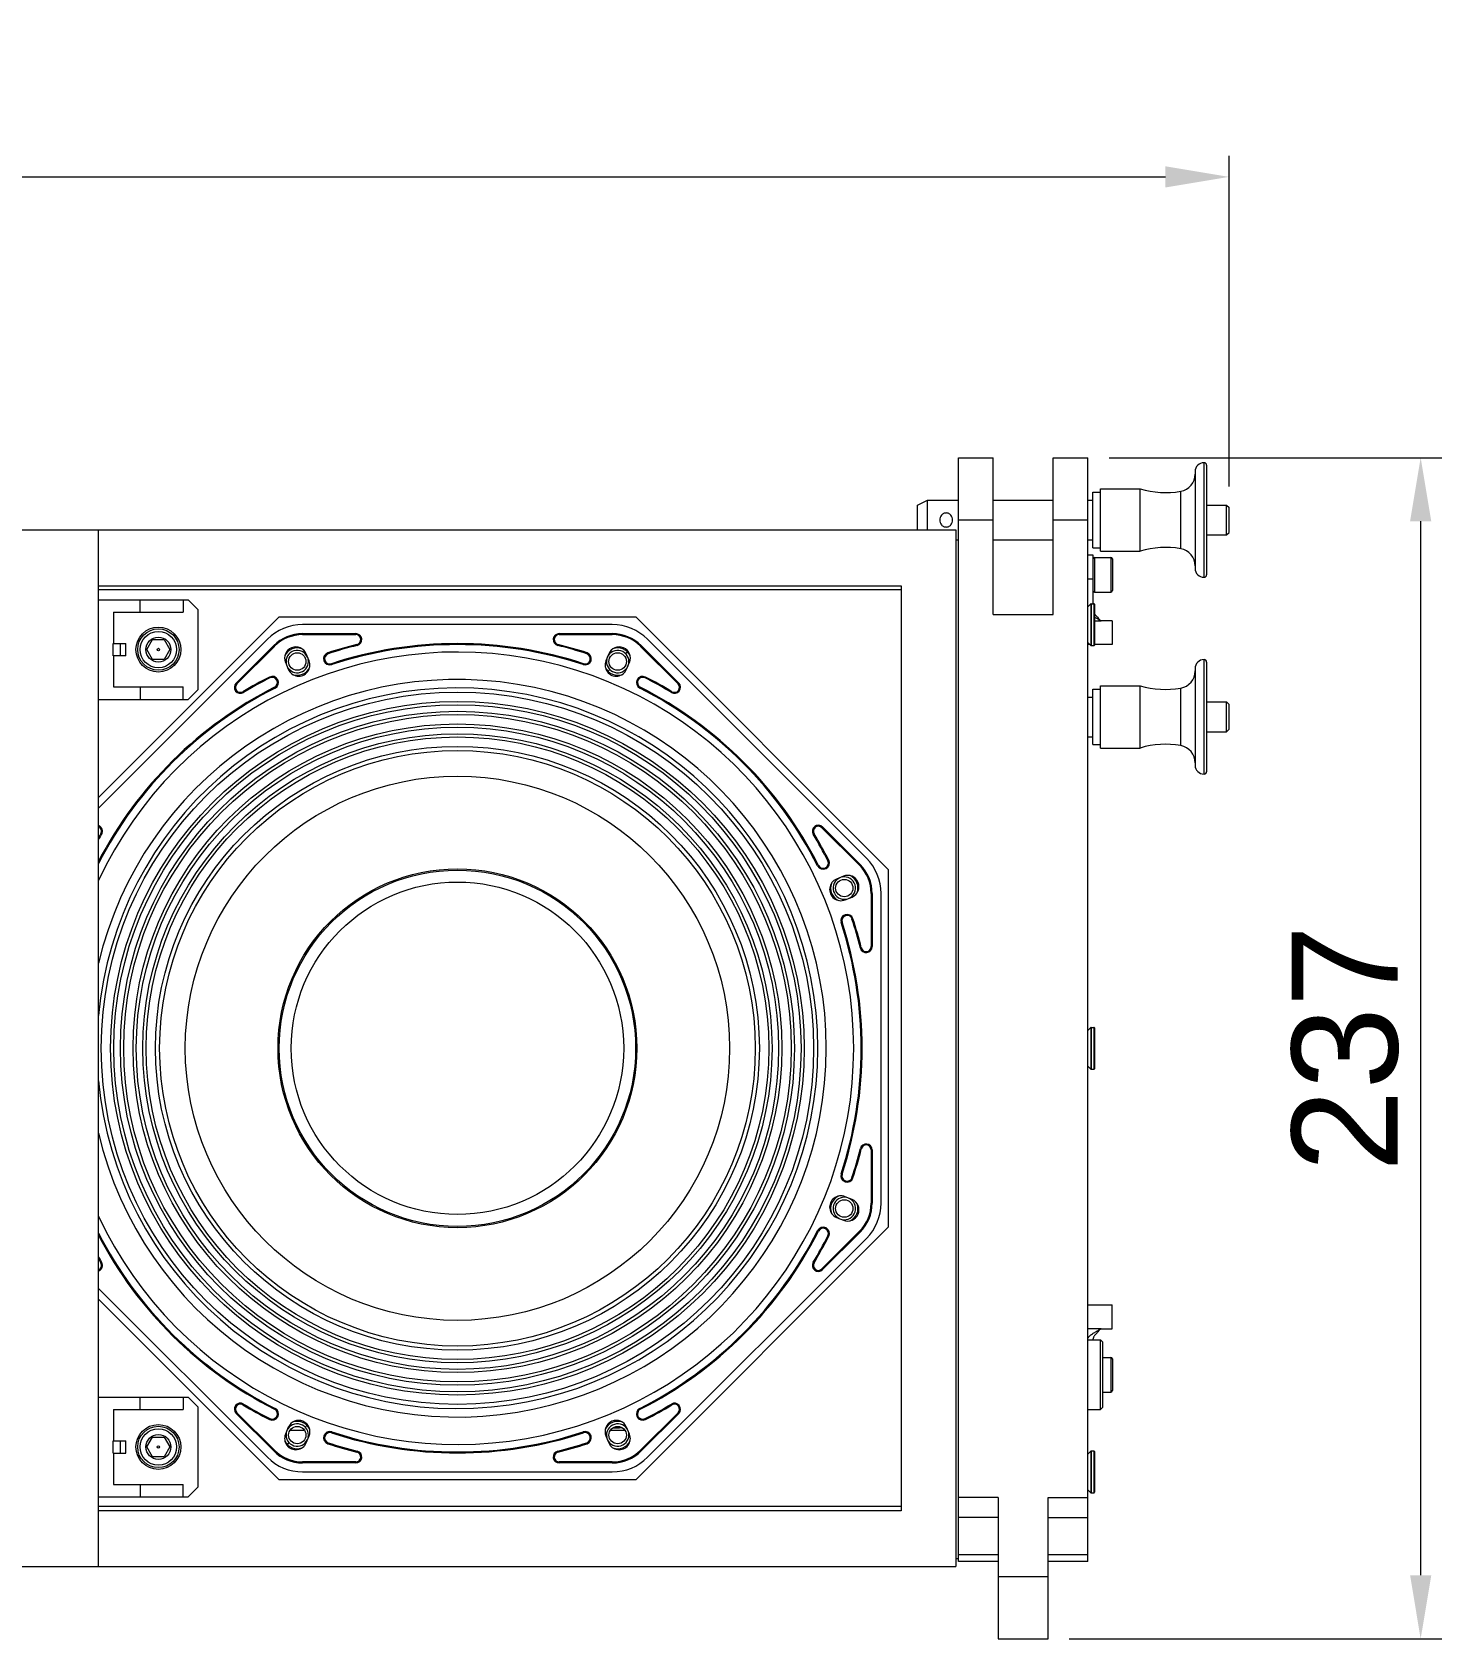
# Model space of a CAD drawing. Header units: millimetres. Extents: x 0 to 2524, y 0 to 1785.
# Drawn here: x 721.7 to 1004.6, y 1192.5 to 1514.9 of the extents above; entities that cross this region are included whole.
import ezdxf

# ---------------------------------------------------------------- set-up
doc = ezdxf.new("R2010")
doc.units = ezdxf.units.MM
doc.header["$LTSCALE"] = 0.1
doc.layers.get('0').update_dxf_attribs({"lineweight": 13})
doc.layers.get('Defpoints').update_dxf_attribs({"lineweight": 9})
doc.layers.add('标注', color=251, linetype='Continuous', lineweight=9)
doc.styles.get("Standard").update_dxf_attribs({"font": 'arial.ttf'})
doc.dimstyles.new('STANDARD 8.5', dxfattribs={"dimscale": 8.5, "dimtxt": 2.5, "dimasz": 1.5, "dimexe": 0.5, "dimexo": 0.5, "dimgap": 0.5, "dimtad": 1, "dimtoh": 1, "dimdec": 1, "dimzin": 12, "dimdsep": 46, "dimtxsty": 'Standard', "dimcen": 0, "dimclrd": 256, "dimclre": 256, "dimclrt": 256, "dimadec": 0, "dimazin": 0, "dimtp": 0.01, "dimtm": 0.01, "dimtfac": 1, "dimtdec": 1, "dimtofl": 0, "dimtmove": 0, "dimatfit": 3, "dimfxl": 1, "dimtolj": 1, "dimtzin": 4, "dimlwd": -1, "dimlwe": -1, "dimarcsym": 0})

# ---------------------------------------------------------------- blocks, each defined once
blk = doc.blocks.new('*D11')
at = {"layer": 'Defpoints', "color": 0, "transparency": 16777216}
for p in [(961.86, 1485.82), (196.26, 1419.47), (961.86, 1419.47)]:
    blk.add_point(p, dxfattribs=at)
at = {"layer": '标注', "transparency": 16777216}
for p, q in [((196.26, 1423.72), (196.26, 1490.07)), ((961.86, 1423.72), (961.86, 1490.07)), ((209.01, 1485.82), (949.11, 1485.82))]:
    blk.add_line(p, q, dxfattribs=at)
for points in [[(209.01, 1487.94), (209.01, 1483.69), (196.26, 1485.82)], [(949.11, 1487.94), (949.11, 1483.69), (961.86, 1485.82)]]:
    blk.add_solid(points, dxfattribs=at)
at = {"layer": '标注', "transparency": 16777216, "insert": (579.06, 1500.92), "char_height": 21.25, "attachment_point": 5}
blk.add_mtext('\\A1;766', dxfattribs=at)
blk = doc.blocks.new('*D12')
at = {"layer": 'Defpoints', "color": 0, "transparency": 16777216}
for p in [(933.56, 1429.47), (925.56, 1192.47), (1000.31, 1192.47)]:
    blk.add_point(p, dxfattribs=at)
at = {"layer": '标注', "transparency": 16777216}
for p, q in [((937.81, 1429.47), (1004.56, 1429.47)), ((1000.31, 1416.72), (1000.31, 1205.22)), ((929.81, 1192.47), (1004.56, 1192.47))]:
    blk.add_line(p, q, dxfattribs=at)
for points in [[(998.19, 1416.72), (1002.44, 1416.72), (1000.31, 1429.47)], [(998.19, 1205.22), (1002.44, 1205.22), (1000.31, 1192.47)]]:
    blk.add_solid(points, dxfattribs=at)
at = {"layer": '标注', "transparency": 16777216, "insert": (985.21, 1310.97), "char_height": 21.25, "attachment_point": 5, "rotation": 90}
blk.add_mtext('\\A1;237', dxfattribs=at)

msp = doc.modelspace()

# ---------------------------------------------------------------- linework, layer by layer
for p, q in [((907.56, 1429.47), (914.56, 1429.47)), ((907.56, 1207.96), (907.56, 1429.47)), ((914.56, 1397.99), (914.56, 1429.47)), ((926.56, 1429.47), (933.56, 1429.47)), ((926.56, 1397.99), (926.56, 1429.47)), ((933.56, 1216.83), (933.56, 1429.47)), ((956.86, 1405.47), (956.86, 1428.47)), ((955.06, 1426.67), (955.06, 1407.27)), ((957.36, 1427.97), (957.36, 1405.97)), ((934.56, 1422.55), (936.06, 1422.55)), ((934.56, 1411.39), (934.56, 1422.55)), ((936.06, 1423.22), (944.06, 1423.22)), ((936.06, 1410.72), (936.06, 1423.22)), ((944.06, 1410.72), (944.06, 1423.22)), ((952.17, 1411.2), (952.17, 1422.73)), ((899.36, 1419.95), (901.36, 1420.95)), ((899.36, 1414.97), (899.36, 1419.95)), ((901.36, 1420.95), (907.56, 1420.95)), ((901.36, 1414.97), (901.36, 1420.95)), ((914.56, 1420.95), (926.56, 1420.95)), ((933.56, 1420.95), (934.56, 1420.95)), ((957.36, 1419.97), (961.36, 1419.97)), ((961.36, 1419.97), (961.86, 1419.47)), ((961.36, 1413.97), (961.36, 1419.97)), ((961.86, 1414.47), (961.86, 1419.47)), ((907.56, 1416.97), (914.56, 1416.97)), ((926.56, 1416.97), (933.56, 1416.97)), ((223.06, 1414.97), (907.06, 1414.97)), ((735.06, 1206.97), (735.06, 1414.97)), ((907.06, 1414.97), (907.06, 1206.97)), ((907.06, 1412.99), (907.56, 1412.99)), ((914.56, 1412.99), (926.56, 1412.99)), ((933.56, 1412.99), (934.56, 1412.99)), ((957.36, 1413.97), (961.36, 1413.97)), ((961.36, 1413.97), (961.86, 1414.47)), ((933.56, 1409.97), (934.56, 1409.97)), ((934.56, 1411.39), (936.06, 1411.39)), ((934.56, 1409.97), (934.56, 1400.17)), ((934.86, 1409.45), (938.17, 1409.45)), ((934.86, 1409.45), (934.86, 1402.49)), ((936.06, 1410.72), (944.06, 1410.72)), ((938.17, 1409.45), (938.17, 1402.49)), ((938.47, 1409.15), (938.47, 1402.79)), ((735.06, 1403.79), (896.06, 1403.79)), ((896.06, 1402.94), (735.06, 1402.94)), ((896.06, 1403.79), (896.06, 1218.15)), ((933.56, 1405.14), (934.56, 1405.14)), ((934.86, 1402.49), (938.17, 1402.49)), ((735.06, 1400.97), (753.06, 1400.97)), ((743.38, 1398.47), (743.38, 1400.97)), ((752.06, 1400.97), (752.06, 1398.47)), ((755.06, 1398.97), (753.06, 1400.97)), ((933.61, 1399.62), (934.14, 1400.14)), ((934.14, 1400.14), (934.14, 1391.8)), ((934.21, 1400.17), (934.76, 1400.17)), ((934.21, 1400.17), (934.21, 1391.77)), ((934.76, 1400.17), (934.76, 1391.77)), ((934.86, 1400.07), (934.86, 1391.87)), ((771.24, 1397.47), (735.06, 1361.3)), ((738.06, 1398.47), (752.06, 1398.47)), ((738.06, 1398.47), (738.06, 1392.22)), ((755.06, 1382.97), (755.06, 1398.97)), ((842.89, 1397.47), (771.24, 1397.47)), ((838.13, 1395.97), (776, 1395.97)), ((893.56, 1346.8), (842.89, 1397.47)), ((914.56, 1397.99), (926.56, 1397.99)), ((934.86, 1396.77), (936.01, 1396.77)), ((938.45, 1396.77), (936.2, 1396.77)), ((938.45, 1396.77), (938.45, 1391.97)), ((768.93, 1393.04), (735.06, 1359.18)), ((744.76, 1390.97), (745.91, 1392.97)), ((745.91, 1392.97), (748.22, 1392.97)), ((748.22, 1392.97), (749.37, 1390.97)), ((776, 1394.17), (786.66, 1394.17)), ((776, 1394.17), (776, 1393.97)), ((776, 1393.97), (786.66, 1393.97)), ((786.66, 1394.17), (786.66, 1393.97)), ((827.47, 1394.17), (838.13, 1394.17)), ((827.47, 1394.17), (827.47, 1393.97)), ((827.47, 1393.97), (838.13, 1393.97)), ((838.13, 1394.17), (838.13, 1393.97)), ((889.14, 1349.1), (845.2, 1393.04)), ((737.97, 1389.72), (737.97, 1392.22)), ((737.97, 1392.22), (738.06, 1392.22)), ((738.06, 1389.72), (737.97, 1389.72)), ((738.06, 1392.22), (740.56, 1392.22)), ((740.56, 1389.72), (738.06, 1389.72)), ((738.06, 1389.72), (738.06, 1383.47)), ((739.44, 1389.72), (739.44, 1392.22)), ((740.56, 1389.72), (740.56, 1392.22)), ((745.91, 1388.97), (744.76, 1390.97)), ((749.37, 1390.97), (748.22, 1388.97)), ((762.66, 1384.23), (770.2, 1391.77)), ((762.8, 1384.08), (770.34, 1391.62)), ((770.2, 1391.77), (770.34, 1391.62)), ((776.51, 1390.16), (776.64, 1390.29)), ((777.28, 1388.74), (776.71, 1390.13)), ((781.13, 1390.13), (781.06, 1390.32)), ((786.95, 1391.8), (786.9, 1392)), ((827.18, 1391.8), (827.23, 1392)), ((833, 1390.13), (833.06, 1390.32)), ((837.42, 1390.13), (836.84, 1388.74)), ((840.8, 1390.16), (841.28, 1390.64)), ((843.93, 1391.77), (843.79, 1391.62)), ((843.79, 1391.62), (851.33, 1384.08)), ((843.93, 1391.77), (851.47, 1384.23)), ((933.96, 1391.97), (933.56, 1391.97)), ((933.61, 1392.32), (934.14, 1391.8)), ((934.21, 1391.77), (934.76, 1391.77)), ((938.45, 1391.97), (934.86, 1391.97)), ((748.22, 1388.97), (745.91, 1388.97)), ((772.55, 1388.41), (773.13, 1387.02)), ((773.33, 1386.98), (773.2, 1386.86)), ((781.78, 1388.13), (781.84, 1387.94)), ((832.35, 1388.13), (832.29, 1387.94)), ((837.14, 1386.51), (837.62, 1386.98)), ((841, 1387.02), (841.58, 1388.41)), ((955.06, 1387.17), (955.06, 1367.77)), ((956.86, 1365.97), (956.86, 1388.97)), ((957.36, 1388.47), (957.36, 1366.47)), ((738.06, 1383.47), (752.06, 1383.47)), ((743.38, 1383.47), (743.38, 1380.97)), ((752.06, 1380.97), (752.06, 1383.47)), ((762.66, 1384.23), (762.8, 1384.08)), ((769.43, 1385.28), (769.34, 1385.46)), ((770.38, 1383.41), (770.47, 1383.23)), ((843.75, 1383.41), (843.66, 1383.23)), ((844.7, 1385.28), (844.79, 1385.46)), ((851.47, 1384.23), (851.33, 1384.08)), ((936.06, 1383.72), (944.06, 1383.72)), ((936.06, 1371.22), (936.06, 1383.72)), ((944.06, 1371.22), (944.06, 1383.72)), ((952.17, 1371.7), (952.17, 1383.23)), ((735.06, 1380.97), (753.06, 1380.97)), ((753.06, 1380.97), (755.06, 1382.97)), ((764.13, 1382.35), (764.02, 1382.52)), ((850, 1382.35), (850.11, 1382.52)), ((933.56, 1381.45), (934.56, 1381.45)), ((934.56, 1383.05), (936.06, 1383.05)), ((934.56, 1371.89), (934.56, 1383.05)), ((957.36, 1380.47), (961.36, 1380.47)), ((961.36, 1380.47), (961.86, 1379.97)), ((961.36, 1374.47), (961.36, 1380.47)), ((961.86, 1374.97), (961.86, 1379.97)), ((933.56, 1373.49), (934.56, 1373.49)), ((957.36, 1374.47), (961.36, 1374.47)), ((961.36, 1374.47), (961.86, 1374.97)), ((934.56, 1371.89), (936.06, 1371.89)), ((936.06, 1371.22), (944.06, 1371.22)), ((880.32, 1355.37), (880.18, 1355.23)), ((880.18, 1355.23), (887.72, 1347.69)), ((880.32, 1355.37), (887.86, 1347.83)), ((735.68, 1353.91), (735.51, 1354.01)), ((878.45, 1353.91), (878.62, 1354.01)), ((879.51, 1347.65), (879.33, 1347.56)), ((881.38, 1348.6), (881.56, 1348.69)), ((887.86, 1347.83), (887.72, 1347.69)), ((883.08, 1344.7), (882.95, 1344.83)), ((884.5, 1345.48), (883.12, 1344.9)), ((893.56, 1275.14), (893.56, 1346.8)), ((884.84, 1340.75), (886.22, 1341.32)), ((886.26, 1341.52), (886.39, 1341.4)), ((890.26, 1342.03), (890.06, 1342.03)), ((890.06, 1342.03), (890.06, 1331.37)), ((890.26, 1342.03), (890.26, 1331.37)), ((892.06, 1279.9), (892.06, 1342.03)), ((884.23, 1336.25), (884.04, 1336.19)), ((886.22, 1336.91), (886.41, 1336.97)), ((887.9, 1331.08), (888.09, 1331.13)), ((890.26, 1331.37), (890.06, 1331.37)), ((933.61, 1314.62), (934.14, 1315.14)), ((934.14, 1315.14), (934.14, 1306.8)), ((934.21, 1315.17), (934.76, 1315.17)), ((934.21, 1315.17), (934.21, 1306.77)), ((934.76, 1315.17), (934.76, 1306.77)), ((934.86, 1315.07), (934.86, 1306.87)), ((933.61, 1307.32), (934.14, 1306.8)), ((934.21, 1306.77), (934.76, 1306.77)), ((887.9, 1290.86), (888.09, 1290.81)), ((890.26, 1290.57), (890.06, 1290.57)), ((890.06, 1290.57), (890.06, 1279.9)), ((890.26, 1290.57), (890.26, 1279.9)), ((884.23, 1285.68), (884.04, 1285.75)), ((886.22, 1285.03), (886.41, 1284.97)), ((886.22, 1280.61), (884.84, 1281.19)), ((886.26, 1280.41), (886.39, 1280.54)), ((890.26, 1279.9), (890.06, 1279.9)), ((883.08, 1277.23), (882.95, 1277.11)), ((883.12, 1277.03), (884.5, 1276.46)), ((842.89, 1224.47), (893.56, 1275.14)), ((879.51, 1274.28), (879.33, 1274.37)), ((887.72, 1274.24), (880.18, 1266.7)), ((887.86, 1274.1), (880.32, 1266.56)), ((887.86, 1274.1), (887.72, 1274.24)), ((845.2, 1228.9), (889.14, 1272.83)), ((881.38, 1273.33), (881.56, 1273.24)), ((735.68, 1268.03), (735.51, 1267.93)), ((878.45, 1268.03), (878.62, 1267.93)), ((880.32, 1266.56), (880.18, 1266.7)), ((735.06, 1262.76), (768.93, 1228.9)), ((735.06, 1260.64), (771.24, 1224.47)), ((933.56, 1259.47), (938.45, 1259.47)), ((938.45, 1254.67), (938.45, 1259.47)), ((936.01, 1254.67), (933.56, 1254.67)), ((936.2, 1254.67), (938.45, 1254.67)), ((933.56, 1252.47), (936.06, 1252.47)), ((934.57, 1252.62), (934.56, 1252.47)), ((936.56, 1251.97), (936.06, 1252.47)), ((936.06, 1238.47), (936.06, 1252.47)), ((936.56, 1238.97), (936.56, 1251.97)), ((936.56, 1248.95), (938.17, 1248.95)), ((938.17, 1248.95), (938.17, 1241.99)), ((938.47, 1248.65), (938.47, 1242.29)), ((936.56, 1241.99), (938.17, 1241.99)), ((735.06, 1240.97), (753.06, 1240.97)), ((738.06, 1238.47), (752.06, 1238.47)), ((738.06, 1238.47), (738.06, 1232.22)), ((743.38, 1238.47), (743.38, 1240.97)), ((752.06, 1240.97), (752.06, 1238.47)), ((755.06, 1238.97), (753.06, 1240.97)), ((755.06, 1222.97), (755.06, 1238.97)), ((764.13, 1239.59), (764.02, 1239.42)), ((770.38, 1238.53), (770.47, 1238.71)), ((843.75, 1238.53), (843.66, 1238.71)), ((850, 1239.59), (850.11, 1239.42)), ((933.56, 1238.47), (936.06, 1238.47)), ((936.56, 1238.97), (936.06, 1238.47)), ((762.66, 1237.71), (762.8, 1237.85)), ((770.2, 1230.17), (762.66, 1237.71)), ((770.34, 1230.31), (762.8, 1237.85)), ((769.43, 1236.65), (769.34, 1236.47)), ((773.13, 1234.92), (772.55, 1233.53)), ((776.51, 1234.95), (776.99, 1235.43)), ((840.02, 1234.84), (840.15, 1234.84)), ((840.8, 1234.95), (840.93, 1235.08)), ((841.58, 1233.53), (841, 1234.92)), ((851.33, 1237.85), (843.79, 1230.31)), ((851.47, 1237.71), (843.93, 1230.17)), ((844.7, 1236.65), (844.79, 1236.47)), ((851.47, 1237.71), (851.33, 1237.85)), ((737.97, 1229.72), (737.97, 1232.22)), ((737.97, 1232.22), (738.06, 1232.22)), ((738.06, 1232.22), (740.56, 1232.22)), ((739.44, 1229.72), (739.44, 1232.22)), ((740.56, 1229.72), (740.56, 1232.22)), ((744.76, 1230.97), (745.91, 1232.97)), ((745.91, 1232.97), (748.22, 1232.97)), ((748.22, 1232.97), (749.37, 1230.97)), ((772.85, 1231.29), (773.33, 1231.77)), ((773.48, 1234.34), (776.37, 1234.34)), ((776.71, 1231.81), (777.28, 1233.19)), ((781.13, 1231.81), (781.06, 1231.62)), ((781.78, 1233.8), (781.84, 1233.99)), ((832.35, 1233.8), (832.29, 1233.99)), ((833, 1231.81), (833.06, 1231.62)), ((836.84, 1233.19), (837.42, 1231.81)), ((837.62, 1231.77), (837.49, 1231.65)), ((837.77, 1234.34), (840.66, 1234.34)), ((738.06, 1229.72), (737.97, 1229.72)), ((738.06, 1229.72), (740.56, 1229.72)), ((738.06, 1229.72), (738.06, 1223.47)), ((745.91, 1228.97), (744.76, 1230.97)), ((748.22, 1228.97), (745.91, 1228.97)), ((749.37, 1230.97), (748.22, 1228.97)), ((770.2, 1230.17), (770.34, 1230.31)), ((786.95, 1230.13), (786.9, 1229.94)), ((827.18, 1230.13), (827.23, 1229.94)), ((843.93, 1230.17), (843.79, 1230.31)), ((933.61, 1229.62), (934.14, 1230.14)), ((934.14, 1230.14), (934.14, 1221.8)), ((934.21, 1230.17), (934.76, 1230.17)), ((934.21, 1230.17), (934.21, 1221.77)), ((934.76, 1230.17), (934.76, 1221.77)), ((934.86, 1230.07), (934.86, 1221.87)), ((786.66, 1227.97), (776, 1227.97)), ((776, 1227.77), (776, 1227.97)), ((786.66, 1227.77), (776, 1227.77)), ((776, 1225.97), (838.13, 1225.97)), ((786.66, 1227.77), (786.66, 1227.97)), ((838.13, 1227.97), (827.47, 1227.97)), ((827.47, 1227.77), (827.47, 1227.97)), ((838.13, 1227.77), (827.47, 1227.77)), ((838.13, 1227.77), (838.13, 1227.97)), ((738.06, 1223.47), (752.06, 1223.47)), ((743.38, 1223.47), (743.38, 1220.97)), ((752.06, 1220.97), (752.06, 1223.47)), ((753.06, 1220.97), (755.06, 1222.97)), ((771.24, 1224.47), (842.89, 1224.47)), ((933.61, 1222.32), (934.14, 1221.8)), ((735.06, 1220.97), (753.06, 1220.97)), ((896.06, 1219), (735.06, 1219)), ((915.56, 1220.83), (907.56, 1220.83)), ((915.56, 1220.83), (915.56, 1192.47)), ((925.56, 1220.83), (933.56, 1220.83)), ((925.56, 1192.47), (925.56, 1220.83)), ((934.21, 1221.77), (934.76, 1221.77)), ((896.06, 1218.15), (735.06, 1218.15)), ((915.56, 1216.83), (907.56, 1216.83)), ((925.56, 1216.83), (933.56, 1216.83)), ((933.56, 1207.96), (933.56, 1216.83)), ((915.56, 1209.34), (907.56, 1209.34)), ((933.56, 1209.34), (925.56, 1209.34)), ((226.16, 1206.97), (907.06, 1206.97)), ((907.56, 1208.53), (907.06, 1208.53)), ((915.56, 1207.96), (907.56, 1207.96)), ((933.56, 1207.96), (925.56, 1207.96)), ((915.56, 1204.97), (925.56, 1204.97)), ((915.56, 1192.47), (925.56, 1192.47))]:
    msp.add_line(p, q)
for centre, radius in [((747.06, 1390.97), 4.5), ((747.06, 1390.97), 4.15), ((747.06, 1390.97), 3.65), ((747.06, 1390.97), 2.5), ((747.06, 1390.97), 0.25), ((774.92, 1388.57), 1.75), ((839.21, 1388.57), 1.75), ((807.06, 1310.97), 71.46), ((807.06, 1310.97), 69.58), ((807.06, 1310.97), 68.93), ((807.06, 1310.97), 67.61), ((807.06, 1310.97), 66.96), ((807.06, 1310.97), 65.08), ((807.06, 1310.97), 64.43), ((807.06, 1310.97), 63.11), ((807.06, 1310.97), 62.46), ((807.06, 1310.97), 60.58), ((807.06, 1310.97), 59.75), ((807.06, 1310.97), 54.6), ((807.06, 1310.97), 36), ((807.06, 1310.97), 35.75), ((884.67, 1343.11), 1.75), ((807.06, 1310.97), 33.35), ((884.67, 1278.82), 1.75), ((747.06, 1230.97), 4.5), ((747.06, 1230.97), 4.15), ((774.92, 1233.36), 1.75), ((839.21, 1233.36), 1.75), ((747.06, 1230.97), 3.65), ((747.06, 1230.97), 2.5), ((747.06, 1230.97), 0.25)]:
    msp.add_circle(centre, radius)
for centre, radius, start, end in [((956.86, 1426.67), 1.8, 90, 180), ((956.86, 1427.97), 0.5, 0, 90), ((951.56, 1426.18), 3.5, 280.0027, 0), ((949.13, 1439.97), 17.5, 253.165, 280.0027), ((934.86, 1409.15), 0.3, 90, 180), ((938.17, 1409.15), 0.3, 0, 90), ((949.13, 1393.97), 17.5, 79.9973, 106.835), ((951.56, 1407.75), 3.5, 0, 79.9973), ((956.86, 1407.27), 1.8, 180, 270), ((956.86, 1405.97), 0.5, 270, 0), ((934.86, 1402.79), 0.3, 180, 270), ((938.17, 1402.79), 0.3, 270, 0), ((934.21, 1400.07), 0.1, 90, 135), ((934.76, 1400.07), 0.1, 0, 90), ((776, 1385.97), 10, 90, 135), ((838.13, 1385.97), 10, 45, 90), ((936.2, 1397.27), 0.502, 231.8218, 265.2209), ((936.2, 1397.27), 0.507, 265.19, 270.0002), ((936.29, 1397.28), 0.507, 258.3471, 259.4715), ((936.3, 1397.32), 0.549, 259.5294, 264.8389), ((776, 1385.97), 8.2, 90, 135), ((776, 1385.97), 8, 90, 135), ((786.66, 1392.97), 1.2, 283.9719, 90), ((786.66, 1392.97), 1, 283.9719, 90), ((827.47, 1392.97), 1.2, 90, 256.0281), ((827.47, 1392.97), 1, 90, 256.0281), ((838.13, 1385.97), 8.2, 45, 90), ((838.13, 1385.97), 8, 45, 90), ((807.06, 1310.97), 79.5, 205.0761, 154.9239), ((774.63, 1389.27), 2.25, 22.5, 202.5), ((774.92, 1388.57), 2.75, 69.7624, 155.2376), ((774.92, 1388.57), 2.25, 22.5, 191.25), ((781.45, 1389.13), 1.25, 108.142, 288.142), ((781.45, 1389.13), 1.05, 108.142, 288.142), ((807.06, 1310.97), 83.5, 103.9719, 108.142), ((807.06, 1310.97), 83.3, 103.9719, 108.142), ((807.06, 1310.97), 81.2, 71.858, 108.142), ((807.06, 1310.97), 81, 71.858, 108.142), ((807.06, 1310.97), 83.3, 71.858, 76.0281), ((807.06, 1310.97), 83.5, 71.858, 76.0281), ((832.67, 1389.13), 1.25, 251.858, 71.858), ((832.67, 1389.13), 1.05, 251.858, 71.858), ((839.21, 1388.57), 2.25, 348.75, 157.5), ((839.5, 1389.27), 2.25, 337.5, 157.5), ((839.21, 1388.57), 2.75, 24.7624, 110.2376), ((934.21, 1391.87), 0.1, 225, 270), ((934.76, 1391.87), 0.1, 270, 0), ((774.92, 1388.57), 2.25, 202.5, 11.25), ((775.21, 1387.88), 2.25, 202.5, 22.5), ((774.92, 1388.57), 2.75, 249.7624, 335.2376), ((838.92, 1387.88), 2.25, 157.5, 337.5), ((839.21, 1388.57), 2.75, 204.7624, 290.2376), ((839.21, 1388.57), 2.25, 168.75, 337.5), ((951.56, 1386.68), 3.5, 280.0027, 0), ((956.86, 1387.17), 1.8, 90, 180), ((956.86, 1388.47), 0.5, 0, 90), ((807.06, 1310.97), 74, 193.3276, 166.6574), ((807.06, 1310.97), 81.2, 116.858, 152.4715), ((807.06, 1310.97), 72.3, 185.1595, 174.7952), ((807.06, 1310.97), 81, 116.858, 152.7419), ((763.51, 1383.38), 1.2, 135, 301.0281), ((763.51, 1383.38), 1, 135, 301.0281), ((807.06, 1310.97), 83.5, 116.858, 121.0281), ((807.06, 1310.97), 83.3, 116.858, 121.0281), ((769.91, 1384.35), 1.25, 296.858, 116.858), ((769.91, 1384.35), 1.05, 296.858, 116.858), ((844.22, 1384.35), 1.25, 63.142, 243.142), ((844.22, 1384.35), 1.05, 63.142, 243.142), ((807.06, 1310.97), 81, 26.858, 63.142), ((807.06, 1310.97), 81.2, 26.858, 63.142), ((807.06, 1310.97), 83.3, 58.9719, 63.142), ((807.06, 1310.97), 83.5, 58.9719, 63.142), ((850.62, 1383.38), 1.2, 238.9719, 45), ((850.62, 1383.38), 1, 238.9719, 45), ((949.13, 1400.47), 17.5, 253.165, 280.0027), ((949.13, 1354.47), 17.5, 79.9973, 106.835), ((951.56, 1368.25), 3.5, 0, 79.9973), ((956.86, 1367.77), 1.8, 180, 270), ((956.86, 1366.47), 0.5, 270, 0), ((734.66, 1354.52), 1.2, 328.9719, 70.0524), ((734.66, 1354.52), 1, 328.9719, 65.8181), ((879.47, 1354.52), 1.2, 45, 211.0281), ((879.47, 1354.52), 1, 45, 211.0281), ((807.06, 1310.97), 83.5, 148.9719, 149.5801), ((807.06, 1310.97), 83.3, 148.9719, 149.815), ((807.06, 1310.97), 83.3, 26.858, 31.0281), ((807.06, 1310.97), 83.5, 26.858, 31.0281), ((880.44, 1348.13), 1.25, 206.858, 26.858), ((880.44, 1348.13), 1.05, 206.858, 26.858), ((882.06, 1342.03), 8, 0, 45), ((882.06, 1342.03), 8.2, 0, 45), ((882.06, 1342.03), 10, 0, 45), ((883.98, 1342.83), 2.25, 112.5, 292.5), ((884.67, 1343.11), 2.25, 112.5, 281.25), ((884.67, 1343.11), 2.25, 292.5, 101.25), ((885.36, 1343.4), 2.25, 292.5, 112.5), ((884.67, 1343.11), 2.75, 339.7624, 65.2376), ((884.67, 1343.11), 2.75, 159.7624, 245.2376), ((885.23, 1336.58), 1.25, 18.142, 198.142), ((807.06, 1310.97), 81, 341.858, 18.142), ((885.23, 1336.58), 1.05, 18.142, 198.142), ((807.06, 1310.97), 81.2, 341.858, 18.142), ((807.06, 1310.97), 83.3, 13.9719, 18.142), ((807.06, 1310.97), 83.5, 13.9719, 18.142), ((889.06, 1331.37), 1.2, 193.9719, 0), ((889.06, 1331.37), 1, 193.9719, 0), ((934.21, 1315.07), 0.1, 90, 135), ((934.76, 1315.07), 0.1, 0, 90), ((934.21, 1306.87), 0.1, 225, 270), ((934.76, 1306.87), 0.1, 270, 0), ((807.06, 1310.97), 83.3, 341.858, 346.0281), ((807.06, 1310.97), 83.5, 341.858, 346.0281), ((889.06, 1290.57), 1.2, 0, 166.0281), ((889.06, 1290.57), 1, 0, 166.0281), ((885.23, 1285.36), 1.25, 161.858, 341.858), ((885.23, 1285.36), 1.05, 161.858, 341.858), ((883.98, 1279.11), 2.25, 67.5, 247.5), ((884.67, 1278.82), 2.75, 114.7624, 200.2376), ((884.67, 1278.82), 2.25, 78.75, 247.5), ((884.67, 1278.82), 2.25, 258.75, 67.5), ((885.36, 1278.54), 2.25, 247.5, 67.5), ((882.06, 1279.9), 8, 315, 0), ((882.06, 1279.9), 8.2, 315, 0), ((882.06, 1279.9), 10, 315, 0), ((884.67, 1278.82), 2.75, 294.7624, 20.2376), ((807.06, 1310.97), 81, 207.2581, 243.142), ((807.06, 1310.97), 81, 296.858, 333.142), ((807.06, 1310.97), 81.2, 296.858, 333.142), ((880.44, 1273.81), 1.25, 333.142, 153.142), ((880.44, 1273.81), 1.05, 333.142, 153.142), ((807.06, 1310.97), 81.2, 207.5285, 243.142), ((807.06, 1310.97), 83.3, 328.9719, 333.142), ((807.06, 1310.97), 83.5, 328.9719, 333.142), ((807.06, 1310.97), 83.3, 210.185, 211.0281), ((807.06, 1310.97), 83.5, 210.4199, 211.0281), ((734.66, 1267.41), 1.2, 289.9476, 31.0281), ((734.66, 1267.41), 1, 294.1819, 31.0281), ((879.47, 1267.41), 1.2, 148.9719, 315), ((879.47, 1267.41), 1, 148.9719, 315), ((936.2, 1254.17), 0.501, 101.1897, 128.1835), ((935.64, 1250.99), 3.69, 82.8654, 84.1869), ((936.2, 1254.16), 0.506, 90.0052, 101.1793), ((936.29, 1254.15), 0.516, 97.5625, 105.1847), ((938.17, 1248.65), 0.3, 0, 90), ((938.17, 1242.29), 0.3, 270, 0), ((763.51, 1238.56), 1.2, 58.9719, 225), ((763.51, 1238.56), 1, 58.9719, 225), ((807.06, 1310.97), 83.5, 238.9719, 243.142), ((807.06, 1310.97), 83.3, 238.9719, 243.142), ((769.91, 1237.59), 1.25, 243.142, 63.142), ((769.91, 1237.59), 1.05, 243.142, 63.142), ((844.22, 1237.59), 1.25, 116.858, 296.858), ((844.22, 1237.59), 1.05, 116.858, 296.858), ((807.06, 1310.97), 83.3, 296.858, 301.0281), ((807.06, 1310.97), 83.5, 296.858, 301.0281), ((850.62, 1238.56), 1.2, 315, 121.0281), ((850.62, 1238.56), 1, 315, 121.0281), ((774.92, 1233.36), 2.25, 348.75, 157.5), ((775.21, 1234.05), 2.25, 337.5, 157.5), ((774.92, 1233.36), 2.75, 24.7624, 110.2376), ((838.92, 1234.05), 2.25, 22.5, 202.5), ((839.21, 1233.36), 2.75, 69.7624, 155.2376), ((839.21, 1233.36), 2.25, 22.5, 191.25), ((839.06, 1311.62), 76.78, 269.4165, 270.7127), ((774.63, 1232.67), 2.25, 157.5, 337.5), ((774.92, 1233.36), 2.75, 204.7624, 290.2376), ((774.92, 1233.36), 2.25, 168.75, 337.5), ((781.45, 1232.81), 1.25, 71.858, 251.858), ((781.45, 1232.81), 1.05, 71.858, 251.858), ((807.06, 1310.97), 83.5, 251.858, 256.0281), ((807.06, 1310.97), 83.3, 251.858, 256.0281), ((807.06, 1310.97), 81.2, 251.858, 288.142), ((807.06, 1310.97), 81, 251.858, 288.142), ((807.06, 1310.97), 83.3, 283.9719, 288.142), ((807.06, 1310.97), 83.5, 283.9719, 288.142), ((832.67, 1232.81), 1.25, 288.142, 108.142), ((832.67, 1232.81), 1.05, 288.142, 108.142), ((839.21, 1233.36), 2.25, 202.5, 11.25), ((839.5, 1232.67), 2.25, 202.5, 22.5), ((839.21, 1233.36), 2.75, 249.7624, 335.2376), ((776, 1235.97), 10, 225, 270), ((776, 1235.97), 8.2, 225, 270), ((776, 1235.97), 8, 225, 270), ((786.66, 1228.97), 1.2, 270, 76.0281), ((786.66, 1228.97), 1, 270, 76.0281), ((827.47, 1228.97), 1.2, 103.9719, 270), ((827.47, 1228.97), 1, 103.9719, 270), ((838.13, 1235.97), 8, 270, 315), ((838.13, 1235.97), 8.2, 270, 315), ((838.13, 1235.97), 10, 270, 315), ((934.21, 1230.07), 0.1, 90, 135), ((934.76, 1230.07), 0.1, 0, 90), ((934.76, 1221.87), 0.1, 270, 0), ((934.21, 1221.87), 0.1, 225, 270)]:
    msp.add_arc(centre, radius, start, end)
for points, knots in [([(906.4, 1416.97), (906.4, 1417.14), (906.34, 1417.5), (906.12, 1417.89), (905.86, 1418.13), (905.63, 1418.27), (905.38, 1418.36), (905.11, 1418.39), (904.85, 1418.36), (904.59, 1418.27), (904.37, 1418.13), (904.11, 1417.89), (903.89, 1417.5), (903.83, 1417.14), (903.83, 1416.97)], [0, 0, 0, 0, 0.125615, 0.249729, 0.311803, 0.374115, 0.436876, 0.500001, 0.563125, 0.625886, 0.688198, 0.750271, 0.874385, 1, 1, 1, 1]), ([(903.83, 1416.97), (903.83, 1416.79), (903.89, 1416.44), (904.11, 1416.04), (904.37, 1415.8), (904.59, 1415.66), (904.85, 1415.58), (905.11, 1415.55), (905.38, 1415.58), (905.63, 1415.66), (905.86, 1415.8), (906.12, 1416.04), (906.34, 1416.44), (906.4, 1416.79), (906.4, 1416.97)], [0, 0, 0, 0, 0.125615, 0.24973, 0.311803, 0.374115, 0.436876, 0.500001, 0.563125, 0.625886, 0.688198, 0.750271, 0.874385, 1, 1, 1, 1]), ([(934.86, 1398.15), (934.93, 1398.05), (935.1, 1397.86), (935.36, 1397.59), (935.63, 1397.3), (935.8, 1397.09), (935.88, 1396.98)], [0, 0, 0, 0, 0.237095, 0.485437, 0.740996, 1, 1, 1, 1]), ([(934.86, 1397.51), (935.04, 1397.41), (935.31, 1397.26), (935.65, 1397.05), (935.81, 1396.93), (935.89, 1396.88)], [0, 0, 0, 0, 0.511936, 0.760811, 1, 1, 1, 1]), ([(935.89, 1396.88), (935.88, 1396.88), (935.88, 1396.92), (935.87, 1396.95), (935.88, 1396.98)], [0, 0, 0, 0, 0.191653, 1, 1, 1, 1]), ([(935.88, 1396.98), (935.88, 1396.97), (935.9, 1396.95), (935.95, 1396.9), (936.01, 1396.85), (936.1, 1396.8), (936.16, 1396.79), (936.19, 1396.78)], [0, 0, 0, 0, 0.124631, 0.249724, 0.50013, 0.750494, 1, 1, 1, 1]), ([(936.01, 1396.77), (936.03, 1396.77), (936.05, 1396.77), (936.08, 1396.77), (936.1, 1396.77), (936.13, 1396.77), (936.14, 1396.77), (936.15, 1396.77)], [0, 0, 0, 0, 0.249988, 0.500105, 0.625083, 0.750448, 1, 1, 1, 1]), ([(933.63, 1252.84), (933.65, 1252.89), (933.7, 1252.98), (933.79, 1253.12), (933.89, 1253.24), (934.05, 1253.4), (934.29, 1253.58), (934.6, 1253.78), (934.93, 1253.97), (935.26, 1254.15), (935.59, 1254.35), (935.79, 1254.49), (935.89, 1254.56)], [0, 0, 0, 0, 0.054065, 0.108813, 0.164989, 0.22302, 0.345041, 0.474143, 0.607668, 0.742151, 0.873982, 1, 1, 1, 1]), ([(935.88, 1254.45), (935.76, 1254.29), (935.56, 1254.06), (935.28, 1253.77), (935.08, 1253.56), (934.9, 1253.34), (934.75, 1253.12), (934.65, 1252.92), (934.6, 1252.75), (934.58, 1252.67), (934.57, 1252.62)], [0, 0, 0, 0, 0.267832, 0.399221, 0.527243, 0.650726, 0.769335, 0.884403, 0.94179, 1, 1, 1, 1]), ([(935.88, 1254.45), (935.87, 1254.46), (935.87, 1254.5), (935.88, 1254.54), (935.89, 1254.56)], [0, 0, 0, 0, 0.319731, 1, 1, 1, 1]), ([(936.16, 1254.65), (936.1, 1254.63), (935.99, 1254.58), (935.91, 1254.5), (935.88, 1254.45)], [0, 0, 0, 0, 0.500174, 1, 1, 1, 1])]:
    msp.add_open_spline(points, degree=3, knots=knots)

# ---------------------------------------------------------------- dimensions: what is measured, and where the dimension line sits
at = {"layer": '标注'}
dim = msp.add_linear_dim(base=(961.86, 1485.82), p1=(196.26, 1419.47), p2=(961.86, 1419.47), dimstyle='STANDARD 8.5', override={"dimdec": 0}, dxfattribs=at)
dim.commit()
dim.dimension.update_dxf_attribs({"geometry": '*D11', "text_midpoint": (579.06, 1500.92)})
dim = msp.add_linear_dim(base=(1000.31, 1192.47), p1=(933.56, 1429.47), p2=(925.56, 1192.47), angle=90, dimstyle='STANDARD 8.5', dxfattribs=at)
dim.commit()
dim.dimension.update_dxf_attribs({"geometry": '*D12', "text_midpoint": (985.21, 1310.97)})

doc.saveas('drawing.dxf')
